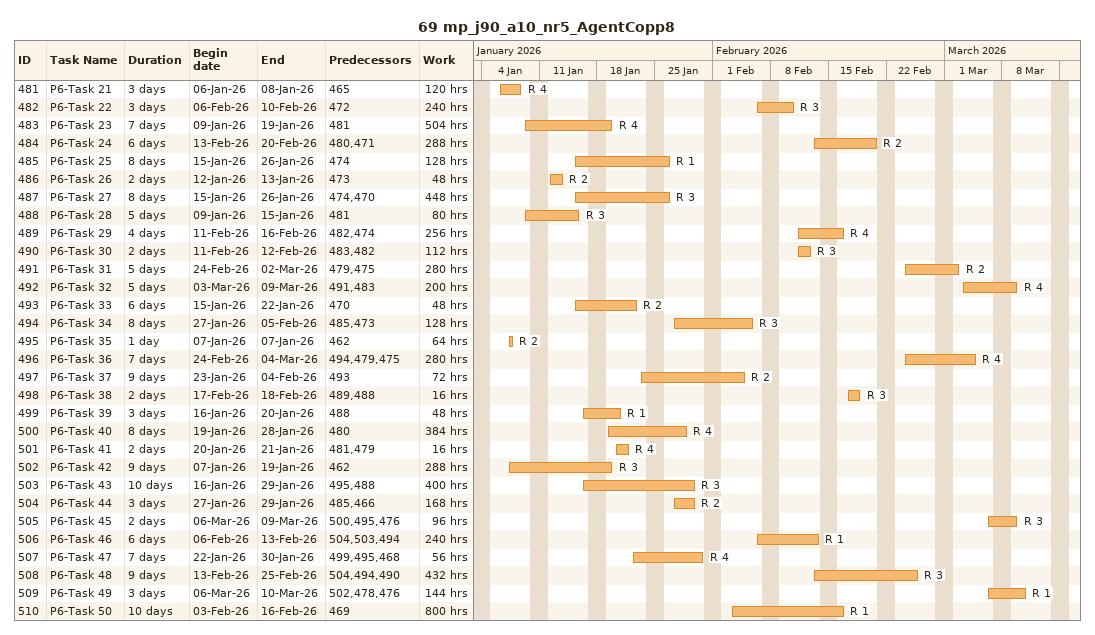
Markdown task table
69 mp_j90_a10_nr5_AgentCopp8

| ID | Task | Duration | Start | Finish | Predecessors | Resources | Work (h) |
|---|---|---|---|---|---|---|---|
| 481 | P6-Task 21 | 3d | 2026-01-06 | 2026-01-08 | 465 | R 4 | 120 |
| 482 | P6-Task 22 | 3d | 2026-02-06 | 2026-02-10 | 472 | R 3 | 240 |
| 483 | P6-Task 23 | 7d | 2026-01-09 | 2026-01-19 | 481 | R 4 | 504 |
| 484 | P6-Task 24 | 6d | 2026-02-13 | 2026-02-20 | 480, 471 | R 2 | 288 |
| 485 | P6-Task 25 | 8d | 2026-01-15 | 2026-01-26 | 474 | R 1 | 128 |
| 486 | P6-Task 26 | 2d | 2026-01-12 | 2026-01-13 | 473 | R 2 | 48 |
| 487 | P6-Task 27 | 8d | 2026-01-15 | 2026-01-26 | 474, 470 | R 3 | 448 |
| 488 | P6-Task 28 | 5d | 2026-01-09 | 2026-01-15 | 481 | R 3 | 80 |
| 489 | P6-Task 29 | 4d | 2026-02-11 | 2026-02-16 | 482, 474 | R 4 | 256 |
| 490 | P6-Task 30 | 2d | 2026-02-11 | 2026-02-12 | 483, 482 | R 3 | 112 |
| 491 | P6-Task 31 | 5d | 2026-02-24 | 2026-03-02 | 479, 475 | R 2 | 280 |
| 492 | P6-Task 32 | 5d | 2026-03-03 | 2026-03-09 | 491, 483 | R 4 | 200 |
| 493 | P6-Task 33 | 6d | 2026-01-15 | 2026-01-22 | 470 | R 2 | 48 |
| 494 | P6-Task 34 | 8d | 2026-01-27 | 2026-02-05 | 485, 473 | R 3 | 128 |
| 495 | P6-Task 35 | 1d | 2026-01-07 | 2026-01-07 | 462 | R 2 | 64 |
| 496 | P6-Task 36 | 7d | 2026-02-24 | 2026-03-04 | 494, 479, 475 | R 4 | 280 |
| 497 | P6-Task 37 | 9d | 2026-01-23 | 2026-02-04 | 493 | R 2 | 72 |
| 498 | P6-Task 38 | 2d | 2026-02-17 | 2026-02-18 | 489, 488 | R 3 | 16 |
| 499 | P6-Task 39 | 3d | 2026-01-16 | 2026-01-20 | 488 | R 1 | 48 |
| 500 | P6-Task 40 | 8d | 2026-01-19 | 2026-01-28 | 480 | R 4 | 384 |
| 501 | P6-Task 41 | 2d | 2026-01-20 | 2026-01-21 | 481, 479 | R 4 | 16 |
| 502 | P6-Task 42 | 9d | 2026-01-07 | 2026-01-19 | 462 | R 3 | 288 |
| 503 | P6-Task 43 | 10d | 2026-01-16 | 2026-01-29 | 495, 488 | R 3 | 400 |
| 504 | P6-Task 44 | 3d | 2026-01-27 | 2026-01-29 | 485, 466 | R 2 | 168 |
| 505 | P6-Task 45 | 2d | 2026-03-06 | 2026-03-09 | 500, 495, 476 | R 3 | 96 |
| 506 | P6-Task 46 | 6d | 2026-02-06 | 2026-02-13 | 504, 503, 494 | R 1 | 240 |
| 507 | P6-Task 47 | 7d | 2026-01-22 | 2026-01-30 | 499, 495, 468 | R 4 | 56 |
| 508 | P6-Task 48 | 9d | 2026-02-13 | 2026-02-25 | 504, 494, 490 | R 3 | 432 |
| 509 | P6-Task 49 | 3d | 2026-03-06 | 2026-03-10 | 502, 478, 476 | R 1 | 144 |
| 510 | P6-Task 50 | 10d | 2026-02-03 | 2026-02-16 | 469 | R 1 | 800 |
